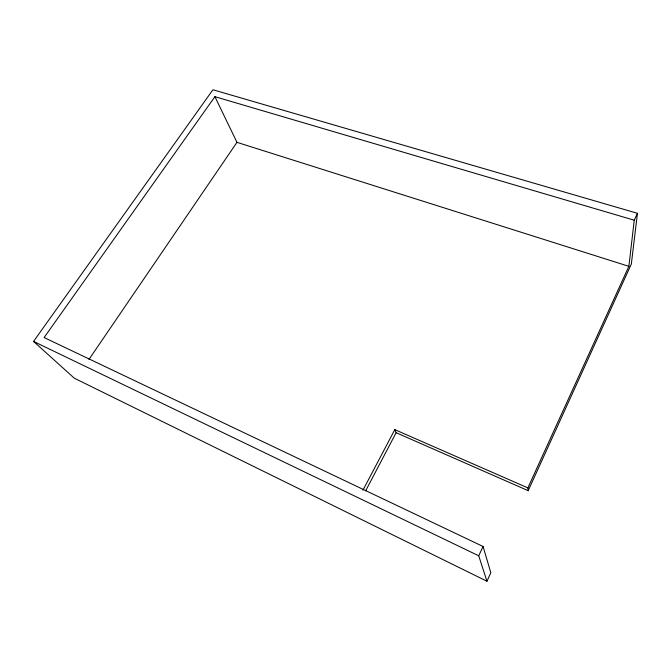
<?xml version="1.0" encoding="UTF-8"?>
<svg xmlns="http://www.w3.org/2000/svg" width="671" height="671" viewBox="0 0 671 671"><rect width="100%" height="100%" fill="white"/><g stroke="black" fill="none" stroke-linecap="round" stroke-linejoin="round"><path stroke-width="1.01" d="M362.919 490.233L394.8 429.633L396.133 432.711L528.178 490.677L527.876 487.884L628.87 266.328L634.254 220.214L637.45 213.303L212.917 89.755L33.55 341.422L74.338 378.218L486.961 581.245L490.837 572.724L483.053 546.471L44.11 337.547L214.913 96.674L634.254 220.214M637.45 213.303L631.327 264.072L528.178 490.677M486.961 581.245L478.733 555.798L483.053 546.471M365.611 490.878L396.133 432.711M88.975 359.413L236.964 142.336L214.913 96.674M236.964 142.336L628.87 266.328M394.8 429.633L527.876 487.884M33.55 341.422L478.733 555.798"/></g></svg>
